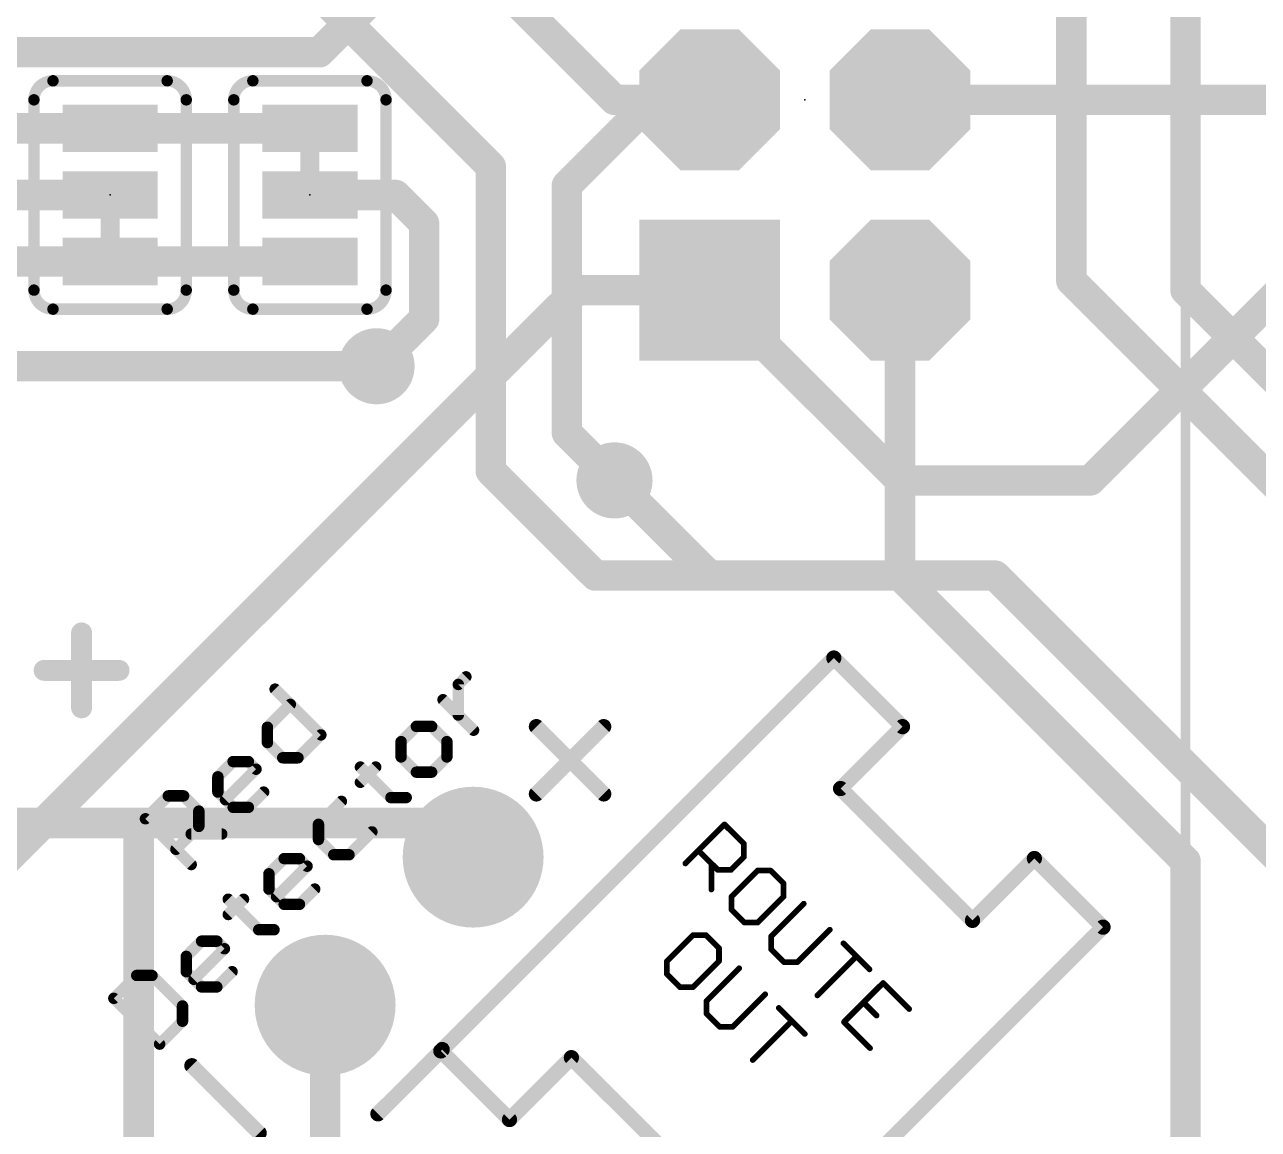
# Model space of a CAD drawing. Extents: x -12 to 102, y -12 to 69.
# Drawn here: x 41.66 to 58.12, y 25.63 to 40.37 of the extents above; entities that cross this region are included whole.
import ezdxf

# ---------------------------------------------------------------- set-up
doc = ezdxf.new("R2010")
doc.units = 0
for name, color, linetype in [('1', 12, 'CONTINUOUS'), ('16', 132, 'CONTINUOUS'), ('17', 110, 'CONTINUOUS'), ('18', 110, 'CONTINUOUS'), ('20', 53, 'CONTINUOUS'), ('21', 41, 'CONTINUOUS'), ('22', 40, 'CONTINUOUS'), ('24', 53, 'CONTINUOUS'), ('49', 6, 'CONTINUOUS'), ('51', 53, 'CONTINUOUS')]:
    doc.layers.add(name, color=color, linetype=linetype)

# ---------------------------------------------------------------- blocks, each defined once
blk = doc.blocks.new('SQUAREP')
blk.add_solid([(-0.5, -0.5), (0.5, -0.5), (-0.5, 0.5), (0.5, 0.5)])
blk = doc.blocks.new('OCTAGONP')
at = {"const_width": 0.5}
blk.add_lwpolyline([(-0.25, -0.1036), (-0.25, 0.1036), (-0.1036, 0.25), (0.1036, 0.25), (0.25, 0.1036), (0.25, -0.1036), (0.1036, -0.25), (-0.1036, -0.25), (-0.25, -0.1036), (-0.25, 0.1036)], dxfattribs=at)
blk = doc.blocks.new('RECT')
blk.add_solid([(-0.5, -0.5), (0.5, -0.5), (-0.5, 0.5), (0.5, 0.5)])
blk = doc.blocks.new('ROUNDP')
at = {"const_width": 0.5}
blk.add_lwpolyline([(0, -0.25, 1), (0, 0.25, 1), (0, -0.25)], format="xyb", dxfattribs=at)
blk = doc.blocks.new('ROUNDV')
at = {"const_width": 0.5}
blk.add_lwpolyline([(0, -0.25, 1), (0, 0.25, 1), (0, -0.25)], format="xyb", dxfattribs=at)

msp = doc.modelspace()

# ---------------------------------------------------------------- linework, layer by layer
at = {"layer": '1'}
for points, const_width in [([(46.609, 41.021), (45.593, 40.005)], 0.4064), ([(48.26, 40.64), (49.53, 39.37)], 0.4064), ([(45.593, 40.005), (36.703, 40.005)], 0.4064), ([(49.53, 39.37), (50.8, 39.37)], 0.4064), ([(53.34, 39.37), (63.5, 39.37)], 0.4064), ([(55.88, 34.29), (59.69, 38.1)], 0.4064), ([(49.022, 36.83), (40.767, 28.575)], 0.4064), ([(50.8, 36.83), (49.022, 36.83)], 0.4064), ([(53.34, 34.29), (50.8, 36.83)], 0.4064), ([(46.355, 35.814), (39.116, 35.814)], 0.4064), ([(50.8, 33.02), (49.53, 34.29)], 0.4064), ([(53.34, 34.29), (55.88, 34.29)], 0.4064), ([(54.61, 33.02), (50.8, 33.02)], 0.4064), ([(58.42, 29.21), (54.61, 33.02)], 0.4064), ([(50.4761, 29.1776), (50.9973, 29.6989)], 0.0762), ([(50.9973, 29.6989), (51.258, 29.4382)], 0.0762), ([(51.258, 29.4382), (51.258, 29.2644)], 0.0762), ([(50.9105, 29.0907), (50.6498, 29.3513)], 0.0762), ([(50.8236, 29.1776), (50.8236, 28.83)], 0.0762), ([(51.258, 29.2644), (51.0842, 29.0907)], 0.0762), ([(51.0842, 29.0907), (50.9105, 29.0907)], 0.0762), ([(51.4397, 29.0828), (51.0921, 28.7352)], 0.0762), ([(51.6134, 29.0828), (51.4397, 29.0828)], 0.0762), ([(51.7872, 28.909), (51.6134, 29.0828)], 0.0762), ([(51.7872, 28.7352), (51.7872, 28.909)], 0.0762), ([(51.0921, 28.7352), (51.0921, 28.5615)], 0.0762), ([(51.4397, 28.3877), (51.7872, 28.7352)], 0.0762), ([(52.0558, 28.6404), (51.6213, 28.206)], 0.0762), ([(51.0921, 28.5615), (51.2659, 28.3877)], 0.0762), ([(51.2659, 28.3877), (51.4397, 28.3877)], 0.0762), ([(51.9689, 27.8585), (52.4033, 28.2929)], 0.0762), ([(50.5776, 28.2206), (50.23, 27.8731)], 0.0762), ([(50.7513, 28.2207), (50.5776, 28.2206)], 0.0762), ([(50.9251, 28.0469), (50.7513, 28.2207)], 0.0762), ([(51.6213, 28.206), (51.6213, 28.0322)], 0.0762), ([(50.9251, 27.8731), (50.9251, 28.0469)], 0.0762), ([(51.6213, 28.0322), (51.7951, 27.8585)], 0.0762), ([(52.585, 28.1112), (52.9325, 27.7637)], 0.0762), ([(50.23, 27.8731), (50.23, 27.6994)], 0.0762), ([(50.5776, 27.5256), (50.9251, 27.8731)], 0.0762), ([(51.7951, 27.8585), (51.9689, 27.8585)], 0.0762), ([(52.2374, 27.4162), (52.7587, 27.9374)], 0.0762), ([(50.23, 27.6994), (50.4038, 27.5256)], 0.0762), ([(51.1937, 27.7783), (50.7592, 27.3439)], 0.0762), ([(50.4038, 27.5256), (50.5776, 27.5256)], 0.0762), ([(53.1142, 27.582), (52.5929, 27.0607)], 0.0762), ([(53.4617, 27.2345), (53.1142, 27.582)], 0.0762), ([(50.7592, 27.3439), (50.7592, 27.1701)], 0.0762), ([(51.1068, 26.9964), (51.5412, 27.4308)], 0.0762), ([(52.8535, 27.3214), (53.0273, 27.1476)], 0.0762), ([(50.7592, 27.1701), (50.933, 26.9964)], 0.0762), ([(51.7229, 27.2491), (52.0704, 26.9016)], 0.0762), ([(50.933, 26.9964), (51.1068, 26.9964)], 0.0762), ([(51.3753, 26.554), (51.8966, 27.0753)], 0.0762), ([(52.5929, 27.0607), (52.9404, 26.7132)], 0.0762)]:
    msp.add_lwpolyline(points, dxfattribs=dict(at, const_width=const_width))
for points, const_width in [([(45.5212, 40.0768, 1), (45.6648, 39.9332)], 0.2032), ([(45.593, 39.9034, 1), (45.593, 40.1066)], 0.2032), ([(49.53, 39.4716, 1), (49.53, 39.2684)], 0.2032), ([(49.4582, 39.2982, 1), (49.6018, 39.4418)], 0.2032), ([(50.8, 39.2684, 1), (50.8, 39.4716)], 0.2032), ([(53.34, 39.4716, 1), (53.34, 39.2684)], 0.2032), ([(49.022, 36.9316, 1), (49.022, 36.7284)], 0.2032), ([(49.0938, 36.7582, 1), (48.9502, 36.9018)], 0.2032), ([(50.8718, 36.9018, 1), (50.7282, 36.7582)], 0.2032), ([(50.8, 36.7284, 1), (50.8, 36.9316)], 0.2032), ([(46.355, 35.7124, 1), (46.355, 35.9156)], 0.2032), ([(49.6018, 34.3618, 1), (49.4582, 34.2182)], 0.2032), ([(53.34, 34.3916, 1), (53.34, 34.1884)], 0.2032), ([(53.2682, 34.2182, 1), (53.4118, 34.3618)], 0.2032), ([(55.8082, 34.3618, 1), (55.9518, 34.2182)], 0.2032), ([(55.88, 34.1884, 1), (55.88, 34.3916)], 0.2032), ([(50.8, 33.1216, 1), (50.8, 32.9184)], 0.2032), ([(50.7282, 32.9482, 1), (50.8718, 33.0918)], 0.2032), ([(54.6818, 33.0918, 1), (54.5382, 32.9482)], 0.2032), ([(54.61, 32.9184, 1), (54.61, 33.1216)], 0.2032), ([(51.0108, 29.7123, 1), (50.9839, 29.6854)], 0.0381), ([(51.0108, 29.6854, 1), (50.9839, 29.7123)], 0.0381), ([(51.277, 29.4382, 1), (51.2389, 29.4382)], 0.0381), ([(51.2445, 29.4247, 1), (51.2715, 29.4517)], 0.0381), ([(50.6633, 29.3648, 1), (50.6363, 29.3378)], 0.0381), ([(50.4626, 29.191, 1), (50.4895, 29.1641)], 0.0381), ([(50.8426, 29.1776, 1), (50.8045, 29.1776)], 0.0381), ([(51.2389, 29.2644, 1), (51.277, 29.2644)], 0.0381), ([(51.2715, 29.251, 1), (51.2445, 29.2779)], 0.0381), ([(50.9105, 29.1097, 1), (50.9105, 29.0716)], 0.0381), ([(50.897, 29.0772, 1), (50.9239, 29.1041)], 0.0381), ([(51.0708, 29.1041, 1), (51.0977, 29.0772)], 0.0381), ([(51.0842, 29.0716, 1), (51.0842, 29.1097)], 0.0381), ([(51.4397, 29.1018, 1), (51.4397, 29.0637)], 0.0381), ([(51.4531, 29.0693, 1), (51.4262, 29.0962)], 0.0381), ([(51.6269, 29.0962, 1), (51.6, 29.0693)], 0.0381), ([(51.6134, 29.0637, 1), (51.6134, 29.1018)], 0.0381), ([(50.8045, 28.83, 1), (50.8426, 28.83)], 0.0381), ([(51.8063, 28.909, 1), (51.7682, 28.909)], 0.0381), ([(51.7737, 28.8955, 1), (51.8007, 28.9225)], 0.0381), ([(51.1112, 28.7352, 1), (51.0731, 28.7352)], 0.0381), ([(51.0787, 28.7487, 1), (51.1056, 28.7218)], 0.0381), ([(51.7682, 28.7352, 1), (51.8063, 28.7352)], 0.0381), ([(51.8007, 28.7218, 1), (51.7737, 28.7487)], 0.0381), ([(52.0692, 28.627, 1), (52.0423, 28.6539)], 0.0381), ([(51.0731, 28.5615, 1), (51.1112, 28.5615)], 0.0381), ([(51.1056, 28.5749, 1), (51.0787, 28.548)], 0.0381), ([(51.2659, 28.4067, 1), (51.2659, 28.3686)], 0.0381), ([(51.2524, 28.3742, 1), (51.2794, 28.4012)], 0.0381), ([(51.4262, 28.4012, 1), (51.4531, 28.3742)], 0.0381), ([(51.4397, 28.3686, 1), (51.4397, 28.4067)], 0.0381), ([(52.4168, 28.2794, 1), (52.3898, 28.3064)], 0.0381), ([(50.5776, 28.2397, 1), (50.5776, 28.2016)], 0.0381), ([(50.591, 28.2072, 1), (50.5641, 28.2341)], 0.0381), ([(50.7648, 28.2341, 1), (50.7379, 28.2072)], 0.0381), ([(50.7513, 28.2016, 1), (50.7513, 28.2397)], 0.0381), ([(51.6404, 28.206, 1), (51.6023, 28.206)], 0.0381), ([(51.6079, 28.2195, 1), (51.6348, 28.1925)], 0.0381), ([(50.9442, 28.0469, 1), (50.9061, 28.0469)], 0.0381), ([(50.9116, 28.0334, 1), (50.9386, 28.0604)], 0.0381), ([(51.6023, 28.0322, 1), (51.6404, 28.0322)], 0.0381), ([(51.6348, 28.0457, 1), (51.6079, 28.0188)], 0.0381), ([(52.5984, 28.1247, 1), (52.5715, 28.0977)], 0.0381), ([(50.2491, 27.8731, 1), (50.211, 27.8731)], 0.0381), ([(50.2166, 27.8866, 1), (50.2435, 27.8596)], 0.0381), ([(50.9061, 27.8731, 1), (50.9442, 27.8731)], 0.0381), ([(50.9386, 27.8596, 1), (50.9116, 27.8866)], 0.0381), ([(51.7951, 27.8775, 1), (51.7951, 27.8394)], 0.0381), ([(51.7816, 27.845, 1), (51.8086, 27.8719)], 0.0381), ([(51.9554, 27.8719, 1), (51.9824, 27.845)], 0.0381), ([(51.9689, 27.8394, 1), (51.9689, 27.8775)], 0.0381), ([(52.7722, 27.924, 1), (52.7453, 27.9509)], 0.0381), ([(50.211, 27.6994, 1), (50.2491, 27.6994)], 0.0381), ([(50.2435, 27.7128, 1), (50.2166, 27.6859)], 0.0381), ([(51.2071, 27.7648, 1), (51.1802, 27.7918)], 0.0381), ([(52.919, 27.7502, 1), (52.946, 27.7772)], 0.0381), ([(50.4038, 27.5446, 1), (50.4038, 27.5065)], 0.0381), ([(50.3903, 27.5121, 1), (50.4173, 27.5391)], 0.0381), ([(50.5641, 27.5391, 1), (50.591, 27.5121)], 0.0381), ([(50.5776, 27.5065, 1), (50.5776, 27.5446)], 0.0381), ([(53.1277, 27.5955, 1), (53.1007, 27.5685)], 0.0381), ([(53.1277, 27.5685, 1), (53.1007, 27.5955)], 0.0381), ([(50.7458, 27.3574, 1), (50.7727, 27.3304)], 0.0381), ([(50.7783, 27.3439, 1), (50.7402, 27.3439)], 0.0381), ([(51.5547, 27.4173, 1), (51.5277, 27.4443)], 0.0381), ([(52.224, 27.4296, 1), (52.2509, 27.4027)], 0.0381), ([(52.867, 27.3348, 1), (52.8401, 27.3079)], 0.0381), ([(50.7727, 27.1836, 1), (50.7458, 27.1567)], 0.0381), ([(50.7402, 27.1701, 1), (50.7783, 27.1701)], 0.0381), ([(51.7363, 27.2626, 1), (51.7094, 27.2356)], 0.0381), ([(53.0138, 27.1341, 1), (53.0408, 27.1611)], 0.0381), ([(53.4482, 27.221, 1), (53.4752, 27.2479)], 0.0381), ([(50.933, 27.0154, 1), (50.933, 26.9773)], 0.0381), ([(50.9195, 26.9829, 1), (50.9465, 27.0098)], 0.0381), ([(51.0933, 27.0098, 1), (51.1202, 26.9829)], 0.0381), ([(51.1068, 26.9773, 1), (51.1068, 27.0154)], 0.0381), ([(51.9101, 27.0619, 1), (51.8832, 27.0888)], 0.0381), ([(52.6064, 27.0742, 1), (52.5794, 27.0472)], 0.0381), ([(52.5794, 27.0742, 1), (52.6064, 27.0472)], 0.0381), ([(52.0569, 26.8881, 1), (52.0839, 26.915)], 0.0381), ([(52.9269, 26.6997, 1), (52.9539, 26.7266)], 0.0381), ([(51.3619, 26.5675, 1), (51.3888, 26.5406)], 0.0381)]:
    msp.add_lwpolyline(points, format="xyb", dxfattribs=dict(at, const_width=const_width))
at = {"layer": '16'}
for points, const_width in [([(57.15, 46.99), (57.15, 36.83)], 0.4064), ([(55.626, 43.307), (55.626, 36.957)], 0.4064), ([(47.879, 38.481), (44.45, 41.91)], 0.4064), ([(48.895, 38.227), (50.038, 39.37)], 0.4064), ([(50.038, 39.37), (50.8, 39.37)], 0.4064), ([(41.021, 38.989), (42.799, 38.989)], 0.4064), ([(42.799, 38.989), (45.466, 38.989)], 0.4064), ([(45.466, 38.1), (45.466, 38.862)], 0.254), ([(47.879, 38.481), (47.879, 34.417)], 0.4064), ([(48.895, 34.925), (48.895, 38.227)], 0.4064), ([(42.799, 38.1), (39.37, 38.1)], 0.4064), ([(42.799, 38.1), (42.799, 37.338)], 0.254), ([(45.466, 38.1), (46.609, 38.1)], 0.4064), ([(46.609, 38.1), (46.99, 37.719)], 0.4064), ([(46.99, 37.719), (46.99, 36.449)], 0.4064), ([(42.799, 37.211), (41.148, 37.211)], 0.4064), ([(45.466, 37.211), (42.799, 37.211)], 0.4064), ([(55.626, 36.957), (68.453, 24.13)], 0.4064), ([(53.34, 35.56), (53.34, 36.83)], 0.4064), ([(53.34, 33.02), (53.34, 36.83)], 0.4064), ([(57.15, 36.83), (58.42, 35.56)], 0.4064), ([(46.99, 36.449), (46.355, 35.814)], 0.4064), ([(49.53, 34.29), (48.895, 34.925)], 0.4064), ([(47.879, 34.417), (49.276, 33.02)], 0.4064), ([(49.276, 33.02), (53.34, 33.02)], 0.4064), ([(57.15, 29.21), (53.34, 33.02)], 0.4064), ([(43.18, 29.718), (38.481, 29.718)], 0.4064), ([(43.18, 25.4), (43.18, 29.718)], 0.4064), ([(43.18, 29.718), (47.1877, 29.718)], 0.4064), ([(47.1877, 29.718), (47.6441, 29.2615)], 0.4064), ([(57.15, 20.32), (57.15, 29.21)], 0.4064), ([(45.6685, 24.1815), (45.6685, 27.2859)], 0.4064)]:
    msp.add_lwpolyline(points, dxfattribs=dict(at, const_width=const_width))
for points, const_width in [([(50.038, 39.4716, 1), (50.038, 39.2684)], 0.2032), ([(50.1098, 39.2982, 1), (49.9662, 39.4418)], 0.2032), ([(50.8, 39.2684, 1), (50.8, 39.4716)], 0.2032), ([(42.799, 39.0906, 1), (42.799, 38.8874)], 0.2032), ([(42.799, 38.8874, 1), (42.799, 39.0906)], 0.2032), ([(45.466, 38.8874, 1), (45.466, 39.0906)], 0.2032), ([(45.5295, 38.862, 1), (45.4025, 38.862)], 0.127), ([(47.9806, 38.481, 1), (47.7774, 38.481)], 0.2032), ([(47.8072, 38.4092, 1), (47.9508, 38.5528)], 0.2032), ([(48.9966, 38.227, 1), (48.7934, 38.227)], 0.2032), ([(48.8232, 38.2988, 1), (48.9668, 38.1552)], 0.2032), ([(42.8625, 38.1, 1), (42.7355, 38.1)], 0.127), ([(42.799, 37.9984, 1), (42.799, 38.2016)], 0.2032), ([(45.466, 38.2016, 1), (45.466, 37.9984)], 0.2032), ([(46.6808, 38.1718, 1), (46.5372, 38.0282)], 0.2032), ([(46.609, 37.9984, 1), (46.609, 38.2016)], 0.2032), ([(45.4025, 38.1, 1), (45.5295, 38.1)], 0.127), ([(47.0916, 37.719, 1), (46.8884, 37.719)], 0.2032), ([(46.9182, 37.6472, 1), (47.0618, 37.7908)], 0.2032), ([(42.799, 37.3126, 1), (42.799, 37.1094)], 0.2032), ([(42.7355, 37.338, 1), (42.8625, 37.338)], 0.127), ([(42.799, 37.1094, 1), (42.799, 37.3126)], 0.2032), ([(45.466, 37.1094, 1), (45.466, 37.3126)], 0.2032), ([(55.5244, 36.957, 1), (55.7276, 36.957)], 0.2032), ([(55.6978, 37.0288, 1), (55.5542, 36.8852)], 0.2032), ([(53.4416, 36.83, 1), (53.2384, 36.83)], 0.2032), ([(53.4416, 36.83, 1), (53.2384, 36.83)], 0.2032), ([(57.0484, 36.83, 1), (57.2516, 36.83)], 0.2032), ([(57.2218, 36.9018, 1), (57.0782, 36.7582)], 0.2032), ([(46.8884, 36.449, 1), (47.0916, 36.449)], 0.2032), ([(47.0618, 36.3772, 1), (46.9182, 36.5208)], 0.2032), ([(46.2832, 35.8858, 1), (46.4268, 35.7422)], 0.2032), ([(53.2384, 35.56, 1), (53.4416, 35.56)], 0.2032), ([(48.9668, 34.9968, 1), (48.8232, 34.8532)], 0.2032), ([(48.7934, 34.925, 1), (48.9966, 34.925)], 0.2032), ([(47.9508, 34.4888, 1), (47.8072, 34.3452)], 0.2032), ([(47.7774, 34.417, 1), (47.9806, 34.417)], 0.2032), ([(49.4582, 34.2182, 1), (49.6018, 34.3618)], 0.2032), ([(49.276, 33.1216, 1), (49.276, 32.9184)], 0.2032), ([(49.2042, 32.9482, 1), (49.3478, 33.0918)], 0.2032), ([(53.2384, 33.02, 1), (53.4416, 33.02)], 0.2032), ([(53.4118, 33.0918, 1), (53.2682, 32.9482)], 0.2032), ([(53.34, 32.9184, 1), (53.34, 33.1216)], 0.2032), ([(43.2816, 29.718, 1), (43.0784, 29.718)], 0.2032), ([(43.18, 29.8196, 1), (43.18, 29.6164)], 0.2032), ([(43.18, 29.6164, 1), (43.18, 29.8196)], 0.2032), ([(47.2595, 29.7898, 1), (47.1158, 29.6462)], 0.2032), ([(47.1877, 29.6164, 1), (47.1877, 29.8196)], 0.2032), ([(47.5723, 29.1897, 1), (47.716, 29.3334)], 0.2032), ([(57.2516, 29.21, 1), (57.0484, 29.21)], 0.2032), ([(57.0782, 29.1382, 1), (57.2218, 29.2818)], 0.2032), ([(45.7701, 27.2859, 1), (45.5669, 27.2859)], 0.2032)]:
    msp.add_lwpolyline(points, format="xyb", dxfattribs=dict(at, const_width=const_width))
at = {"layer": '20', "const_width": 0.2032}
for points in [[(52.4576, 31.9197), (47.2131, 26.6752)], [(52.4576, 31.9197), (53.3735, 31.0037)], [(53.3735, 31.0037), (52.5474, 30.1775)], [(54.3075, 28.4174), (52.5474, 30.1775)], [(54.3075, 28.4174), (55.1337, 29.2435)], [(55.1337, 29.2435), (56.0497, 28.3276)], [(50.8052, 23.0831), (56.0497, 28.3276)], [(48.1291, 25.7592), (47.2131, 26.6752)], [(48.9553, 26.5854), (48.1291, 25.7592)], [(48.9553, 26.5854), (50.7154, 24.8253)]]:
    msp.add_lwpolyline(points, dxfattribs=at)
at = {"layer": '20', "const_width": 0.1016}
for points in [[(52.4935, 31.9556, 1), (52.4216, 31.8837)], [(52.4935, 31.8837, 1), (52.4216, 31.9556)], [(53.4095, 30.9678, 1), (53.3376, 31.0396)], [(53.3376, 30.9678, 1), (53.4095, 31.0396)], [(52.5833, 30.2134, 1), (52.5114, 30.1416)], [(52.5114, 30.2134, 1), (52.5833, 30.1416)], [(55.1696, 29.2795, 1), (55.0978, 29.2076)], [(55.1696, 29.2076, 1), (55.0978, 29.2795)], [(54.2716, 28.4533, 1), (54.3434, 28.3814)], [(54.2716, 28.3814, 1), (54.3434, 28.4533)], [(56.0856, 28.2916, 1), (56.0137, 28.3635)], [(56.0137, 28.2916, 1), (56.0856, 28.3635)], [(47.249, 26.7111, 1), (47.1772, 26.6393)], [(47.1772, 26.7111, 1), (47.249, 26.6393)], [(48.9912, 26.6213, 1), (48.9193, 26.5495)], [(48.9912, 26.5495, 1), (48.9193, 26.6213)], [(48.0932, 25.7951, 1), (48.165, 25.7233)], [(48.0932, 25.7233, 1), (48.165, 25.7951)]]:
    msp.add_lwpolyline(points, format="xyb", dxfattribs=at)
at = {"layer": '21'}
for points, const_width in [([(41.5417, 38.1167), (42.5416, 38.1167)], 0.2794), ([(47.4459, 31.5665), (47.5478, 31.6683)], 0.1524), ([(47.4459, 31.159), (47.4459, 31.5665)], 0.1524), ([(45.0008, 31.5045), (45.612, 30.8933)], 0.1524), ([(44.8989, 30.9952), (45.2045, 31.3007)], 0.1524), ([(47.6496, 30.9553), (47.2422, 31.3627)], 0.1524), ([(44.8989, 30.7914), (44.8989, 30.9952)], 0.1524), ([(45.612, 30.8933), (45.3064, 30.5877)], 0.1524), ([(46.8863, 31.0068), (46.6825, 30.8031)], 0.1524), ([(47.09, 31.0068), (46.8863, 31.0068)], 0.1524), ([(47.2937, 30.8031), (47.09, 31.0068)], 0.1524), ([(49.3863, 30.1057), (48.4883, 31.0037)], 0.2032), ([(48.4883, 30.1057), (49.3863, 31.0037)], 0.2032), ([(45.1027, 30.5877), (44.8989, 30.7914)], 0.1524), ([(46.6825, 30.8031), (46.6825, 30.5994)], 0.1524), ([(47.2937, 30.5994), (47.2937, 30.8031)], 0.1524), ([(45.3064, 30.5877), (45.1027, 30.5877)], 0.1524), ([(46.6825, 30.5994), (46.8863, 30.3956)], 0.1524), ([(47.09, 30.3956), (47.2937, 30.5994)], 0.1524), ([(44.2374, 30.3337), (44.4412, 30.5374)], 0.1524), ([(44.7467, 30.4355), (44.3393, 30.0281)], 0.1524), ([(44.4412, 30.5374), (44.6449, 30.5374)], 0.1524), ([(44.6449, 30.5374), (44.7467, 30.4355)], 0.1524), ([(46.1397, 30.464), (46.5471, 30.0565)], 0.1524), ([(46.1397, 30.2602), (46.3434, 30.464)], 0.1524), ([(46.8863, 30.3956), (47.09, 30.3956)], 0.1524), ([(44.2374, 30.1299), (44.2374, 30.3337)], 0.1524), ([(43.2703, 29.774), (43.5759, 30.0796)], 0.1524), ([(43.5759, 30.0796), (43.7797, 30.0796)], 0.1524), ([(43.7797, 30.0796), (43.9834, 29.8759)], 0.1524), ([(44.4412, 29.9262), (44.2374, 30.1299)], 0.1524), ([(44.8486, 30.1299), (44.6449, 29.9262)], 0.1524), ([(46.5471, 30.0565), (46.7508, 30.0565)], 0.1524), ([(44.6449, 29.9262), (44.4412, 29.9262)], 0.1524), ([(45.8856, 30.0062), (45.58, 29.7006)], 0.1524), ([(43.8815, 29.1628), (43.2703, 29.774)], 0.1524), ([(43.9834, 29.8759), (43.9834, 29.6721)], 0.1524), ([(43.9834, 29.6721), (43.6778, 29.3666)], 0.1524), ([(43.8815, 29.5703), (44.289, 29.5703)], 0.1524), ([(45.58, 29.7006), (45.58, 29.4969)], 0.1524), ([(45.9875, 29.2931), (46.2931, 29.5987)], 0.1524), ([(50.4761, 29.1776), (50.9973, 29.6989)], 0.0762), ([(50.9973, 29.6989), (51.258, 29.4382)], 0.0762), ([(45.58, 29.4969), (45.7837, 29.2931)], 0.1524), ([(51.258, 29.4382), (51.258, 29.2644)], 0.0762), ([(44.9185, 29.0391), (45.1222, 29.2428)], 0.1524), ([(45.1222, 29.2428), (45.326, 29.2428)], 0.1524), ([(45.326, 29.2428), (45.4278, 29.1409)], 0.1524), ([(45.7837, 29.2931), (45.9875, 29.2931)], 0.1524), ([(50.9105, 29.0907), (50.6498, 29.3513)], 0.0762), ([(45.4278, 29.1409), (45.0204, 28.7335)], 0.1524), ([(50.8236, 29.1776), (50.8236, 28.83)], 0.0762), ([(51.258, 29.2644), (51.0842, 29.0907)], 0.0762), ([(44.9185, 28.8353), (44.9185, 29.0391)], 0.1524), ([(51.0842, 29.0907), (50.9105, 29.0907)], 0.0762), ([(51.4397, 29.0828), (51.0921, 28.7352)], 0.0762), ([(51.6134, 29.0828), (51.4397, 29.0828)], 0.0762), ([(51.7872, 28.909), (51.6134, 29.0828)], 0.0762), ([(45.1222, 28.6316), (44.9185, 28.8353)], 0.1524), ([(45.5297, 28.8353), (45.326, 28.6316)], 0.1524), ([(51.7872, 28.7352), (51.7872, 28.909)], 0.0762), ([(44.3756, 28.6999), (44.7831, 28.2925)], 0.1524), ([(44.3756, 28.4962), (44.5794, 28.6999)], 0.1524), ([(45.326, 28.6316), (45.1222, 28.6316)], 0.1524), ([(51.0921, 28.7352), (51.0921, 28.5615)], 0.0762), ([(51.4397, 28.3877), (51.7872, 28.7352)], 0.0762), ([(52.0558, 28.6404), (51.6213, 28.206)], 0.0762), ([(51.0921, 28.5615), (51.2659, 28.3877)], 0.0762), ([(44.7831, 28.2925), (44.9868, 28.2925)], 0.1524), ([(51.2659, 28.3877), (51.4397, 28.3877)], 0.0762), ([(51.9689, 27.8585), (52.4033, 28.2929)], 0.0762), ([(43.816, 27.9366), (44.0197, 28.1403)], 0.1524), ([(44.0197, 28.1403), (44.2234, 28.1403)], 0.1524), ([(44.2234, 28.1403), (44.3253, 28.0384)], 0.1524), ([(50.5776, 28.2206), (50.23, 27.8731)], 0.0762), ([(50.7513, 28.2207), (50.5776, 28.2206)], 0.0762), ([(50.9251, 28.0469), (50.7513, 28.2207)], 0.0762), ([(51.6213, 28.206), (51.6213, 28.0322)], 0.0762), ([(43.816, 27.7328), (43.816, 27.9366)], 0.1524), ([(44.3253, 28.0384), (43.9179, 27.631)], 0.1524), ([(50.9251, 27.8731), (50.9251, 28.0469)], 0.0762), ([(51.6213, 28.0322), (51.7951, 27.8585)], 0.0762), ([(52.585, 28.1112), (52.9325, 27.7637)], 0.0762), ([(50.23, 27.8731), (50.23, 27.6994)], 0.0762), ([(50.5776, 27.5256), (50.9251, 27.8731)], 0.0762), ([(51.7951, 27.8585), (51.9689, 27.8585)], 0.0762), ([(52.2374, 27.4162), (52.7587, 27.9374)], 0.0762), ([(43.1545, 27.6825), (42.8489, 27.3769)], 0.1524), ([(43.3582, 27.6825), (43.1545, 27.6825)], 0.1524), ([(43.7657, 27.2751), (43.3582, 27.6825)], 0.1524), ([(44.0197, 27.5291), (43.816, 27.7328)], 0.1524), ([(44.4272, 27.7328), (44.2234, 27.5291)], 0.1524), ([(50.23, 27.6994), (50.4038, 27.5256)], 0.0762), ([(51.1937, 27.7783), (50.7592, 27.3439)], 0.0762), ([(44.2234, 27.5291), (44.0197, 27.5291)], 0.1524), ([(50.4038, 27.5256), (50.5776, 27.5256)], 0.0762), ([(53.1142, 27.582), (52.5929, 27.0607)], 0.0762), ([(53.4617, 27.2345), (53.1142, 27.582)], 0.0762), ([(42.8489, 27.3769), (43.4601, 26.7657)], 0.1524), ([(43.7657, 27.0713), (43.7657, 27.2751)], 0.1524), ([(50.7592, 27.3439), (50.7592, 27.1701)], 0.0762), ([(51.1068, 26.9964), (51.5412, 27.4308)], 0.0762), ([(52.8535, 27.3214), (53.0273, 27.1476)], 0.0762), ([(50.7592, 27.1701), (50.933, 26.9964)], 0.0762), ([(51.7229, 27.2491), (52.0704, 26.9016)], 0.0762), ([(43.4601, 26.7657), (43.7657, 27.0713)], 0.1524), ([(50.933, 26.9964), (51.1068, 26.9964)], 0.0762), ([(51.3753, 26.554), (51.8966, 27.0753)], 0.0762), ([(52.5929, 27.0607), (52.9404, 26.7132)], 0.0762), ([(46.3734, 25.8355), (47.2311, 26.6932)], 0.2032), ([(44.7884, 25.5796), (43.8904, 26.4776)], 0.2032)]:
    msp.add_lwpolyline(points, dxfattribs=dict(at, const_width=const_width))
for points, const_width in [([(42.5416, 38.0469, 1), (42.5416, 38.1866)], 0.1397), ([(47.484, 31.5665, 1), (47.4078, 31.5665)], 0.0762), ([(47.419, 31.5934, 1), (47.4729, 31.5395)], 0.0762), ([(47.5747, 31.6414, 1), (47.5208, 31.6953)], 0.0762), ([(45.0277, 31.5314, 1), (44.9739, 31.4775)], 0.0762), ([(45.2315, 31.2738, 1), (45.1776, 31.3277)], 0.0762), ([(47.2691, 31.3897, 1), (47.2152, 31.3358)], 0.0762), ([(47.4078, 31.159, 1), (47.484, 31.159)], 0.0762), ([(44.937, 30.9952, 1), (44.8608, 30.9952)], 0.0762), ([(44.872, 31.0221, 1), (44.9259, 30.9682)], 0.0762), ([(45.6389, 30.8664, 1), (45.585, 30.9202)], 0.0762), ([(45.585, 30.8664, 1), (45.6389, 30.9202)], 0.0762), ([(46.8863, 31.0449, 1), (46.8863, 30.9687)], 0.0762), ([(46.9132, 30.9799, 1), (46.8593, 31.0338)], 0.0762), ([(47.1169, 31.0338, 1), (47.063, 30.9799)], 0.0762), ([(47.09, 30.9687, 1), (47.09, 31.0449)], 0.0762), ([(47.6227, 30.9284, 1), (47.6766, 30.9822)], 0.0762), ([(48.5242, 31.0396, 1), (48.4524, 30.9678)], 0.1016), ([(49.4222, 30.9678, 1), (49.3504, 31.0396)], 0.1016), ([(44.9259, 30.8184, 1), (44.872, 30.7645)], 0.0762), ([(44.8608, 30.7914, 1), (44.937, 30.7914)], 0.0762), ([(46.7206, 30.8031, 1), (46.6444, 30.8031)], 0.0762), ([(46.6556, 30.83, 1), (46.7095, 30.7762)], 0.0762), ([(47.3318, 30.8031, 1), (47.2556, 30.8031)], 0.0762), ([(47.2668, 30.7762, 1), (47.3207, 30.83)], 0.0762), ([(45.1027, 30.6258, 1), (45.1027, 30.5496)], 0.0762), ([(45.0757, 30.5608, 1), (45.1296, 30.6146)], 0.0762), ([(45.2795, 30.6146, 1), (45.3333, 30.5608)], 0.0762), ([(45.3064, 30.5496, 1), (45.3064, 30.6258)], 0.0762), ([(46.7095, 30.6263, 1), (46.6556, 30.5724)], 0.0762), ([(46.6444, 30.5994, 1), (46.7206, 30.5994)], 0.0762), ([(47.2556, 30.5994, 1), (47.3318, 30.5994)], 0.0762), ([(47.3207, 30.5724, 1), (47.2668, 30.6263)], 0.0762), ([(44.4412, 30.5755, 1), (44.4412, 30.4993)], 0.0762), ([(44.4681, 30.5104, 1), (44.4142, 30.5643)], 0.0762), ([(44.6718, 30.5643, 1), (44.6179, 30.5104)], 0.0762), ([(44.6449, 30.4993, 1), (44.6449, 30.5755)], 0.0762), ([(44.7737, 30.4086, 1), (44.7198, 30.4625)], 0.0762), ([(44.7198, 30.4086, 1), (44.7737, 30.4625)], 0.0762), ([(46.1666, 30.4909, 1), (46.1127, 30.437)], 0.0762), ([(46.3703, 30.437, 1), (46.3165, 30.4909)], 0.0762), ([(46.8863, 30.4337, 1), (46.8863, 30.3575)], 0.0762), ([(46.8593, 30.3687, 1), (46.9132, 30.4226)], 0.0762), ([(47.063, 30.4226, 1), (47.1169, 30.3687)], 0.0762), ([(47.09, 30.3575, 1), (47.09, 30.4337)], 0.0762), ([(44.2755, 30.3337, 1), (44.1993, 30.3337)], 0.0762), ([(44.2105, 30.3606, 1), (44.2644, 30.3067)], 0.0762), ([(46.1127, 30.2872, 1), (46.1666, 30.2333)], 0.0762), ([(43.5759, 30.1177, 1), (43.5759, 30.0415)], 0.0762), ([(43.6029, 30.0526, 1), (43.549, 30.1065)], 0.0762), ([(43.8066, 30.1065, 1), (43.7527, 30.0526)], 0.0762), ([(43.7797, 30.0415, 1), (43.7797, 30.1177)], 0.0762), ([(44.2644, 30.1569, 1), (44.2105, 30.103)], 0.0762), ([(44.1993, 30.1299, 1), (44.2755, 30.1299)], 0.0762), ([(44.8756, 30.103, 1), (44.8217, 30.1569)], 0.0762), ([(46.5471, 30.0946, 1), (46.5471, 30.0184)], 0.0762), ([(46.7508, 30.0184, 1), (46.7508, 30.0946)], 0.0762), ([(48.4524, 30.1416, 1), (48.5242, 30.0697)], 0.1016), ([(49.3504, 30.0697, 1), (49.4222, 30.1416)], 0.1016), ([(44.3124, 30.055, 1), (44.3662, 30.0011)], 0.0762), ([(44.4412, 29.9643, 1), (44.4412, 29.8881)], 0.0762), ([(44.4142, 29.8993, 1), (44.4681, 29.9531)], 0.0762), ([(44.6179, 29.9531, 1), (44.6718, 29.8993)], 0.0762), ([(44.6449, 29.8881, 1), (44.6449, 29.9643)], 0.0762), ([(45.9126, 29.9792, 1), (45.8587, 30.0331)], 0.0762), ([(46.5202, 30.0296, 1), (46.5741, 30.0834)], 0.0762), ([(43.2973, 29.8009, 1), (43.2434, 29.7471)], 0.0762), ([(43.2434, 29.8009, 1), (43.2973, 29.7471)], 0.0762), ([(44.0215, 29.8759, 1), (43.9453, 29.8759)], 0.0762), ([(43.9564, 29.8489, 1), (44.0103, 29.9028)], 0.0762), ([(43.8815, 29.6084, 1), (43.8815, 29.5322)], 0.0762), ([(43.9453, 29.6721, 1), (44.0215, 29.6721)], 0.0762), ([(44.0103, 29.6452, 1), (43.9564, 29.6991)], 0.0762), ([(44.289, 29.5322, 1), (44.289, 29.6084)], 0.0762), ([(45.6181, 29.7006, 1), (45.5419, 29.7006)], 0.0762), ([(45.5531, 29.7275, 1), (45.607, 29.6736)], 0.0762), ([(46.32, 29.5718, 1), (46.2661, 29.6257)], 0.0762), ([(51.0108, 29.7123, 1), (50.9839, 29.6854)], 0.0381), ([(51.0108, 29.6854, 1), (50.9839, 29.7123)], 0.0381), ([(45.607, 29.5238, 1), (45.5531, 29.4699)], 0.0762), ([(45.5419, 29.4969, 1), (45.6181, 29.4969)], 0.0762), ([(51.277, 29.4382, 1), (51.2389, 29.4382)], 0.0381), ([(51.2445, 29.4247, 1), (51.2715, 29.4517)], 0.0381), ([(43.6508, 29.3935, 1), (43.7047, 29.3396)], 0.0762), ([(45.1222, 29.2809, 1), (45.1222, 29.2047)], 0.0762), ([(45.1492, 29.2159, 1), (45.0953, 29.2697)], 0.0762), ([(45.3529, 29.2697, 1), (45.299, 29.2159)], 0.0762), ([(45.326, 29.2047, 1), (45.326, 29.2809)], 0.0762), ([(45.7837, 29.3312, 1), (45.7837, 29.255)], 0.0762), ([(45.7568, 29.2662, 1), (45.8107, 29.3201)], 0.0762), ([(45.9605, 29.3201, 1), (46.0144, 29.2662)], 0.0762), ([(45.9875, 29.255, 1), (45.9875, 29.3312)], 0.0762), ([(50.6633, 29.3648, 1), (50.6363, 29.3378)], 0.0381), ([(43.8546, 29.1359, 1), (43.9085, 29.1898)], 0.0762), ([(45.4548, 29.114, 1), (45.4009, 29.1679)], 0.0762), ([(45.4009, 29.114, 1), (45.4548, 29.1679)], 0.0762), ([(50.4626, 29.191, 1), (50.4895, 29.1641)], 0.0381), ([(50.8426, 29.1776, 1), (50.8045, 29.1776)], 0.0381), ([(51.2389, 29.2644, 1), (51.277, 29.2644)], 0.0381), ([(51.2715, 29.251, 1), (51.2445, 29.2779)], 0.0381), ([(44.9566, 29.0391, 1), (44.8804, 29.0391)], 0.0762), ([(44.8916, 29.066, 1), (44.9455, 29.0121)], 0.0762), ([(50.9105, 29.1097, 1), (50.9105, 29.0716)], 0.0381), ([(50.897, 29.0772, 1), (50.9239, 29.1041)], 0.0381), ([(51.0708, 29.1041, 1), (51.0977, 29.0772)], 0.0381), ([(51.0842, 29.0716, 1), (51.0842, 29.1097)], 0.0381), ([(51.4397, 29.1018, 1), (51.4397, 29.0637)], 0.0381), ([(51.4531, 29.0693, 1), (51.4262, 29.0962)], 0.0381), ([(51.6269, 29.0962, 1), (51.6, 29.0693)], 0.0381), ([(51.6134, 29.0637, 1), (51.6134, 29.1018)], 0.0381), ([(44.9455, 28.8623, 1), (44.8916, 28.8084)], 0.0762), ([(44.8804, 28.8353, 1), (44.9566, 28.8353)], 0.0762), ([(45.5566, 28.8084, 1), (45.5027, 28.8623)], 0.0762), ([(50.8045, 28.83, 1), (50.8426, 28.83)], 0.0381), ([(51.8063, 28.909, 1), (51.7682, 28.909)], 0.0381), ([(51.7737, 28.8955, 1), (51.8007, 28.9225)], 0.0381), ([(44.4026, 28.7269, 1), (44.3487, 28.673)], 0.0762), ([(44.6063, 28.673, 1), (44.5524, 28.7269)], 0.0762), ([(44.9934, 28.7604, 1), (45.0473, 28.7065)], 0.0762), ([(45.1222, 28.6697, 1), (45.1222, 28.5935)], 0.0762), ([(45.0953, 28.6047, 1), (45.1492, 28.6586)], 0.0762), ([(45.299, 28.6586, 1), (45.3529, 28.6047)], 0.0762), ([(45.326, 28.5935, 1), (45.326, 28.6697)], 0.0762), ([(51.1112, 28.7352, 1), (51.0731, 28.7352)], 0.0381), ([(51.0787, 28.7487, 1), (51.1056, 28.7218)], 0.0381), ([(51.7682, 28.7352, 1), (51.8063, 28.7352)], 0.0381), ([(51.8007, 28.7218, 1), (51.7737, 28.7487)], 0.0381), ([(52.0692, 28.627, 1), (52.0423, 28.6539)], 0.0381), ([(44.3487, 28.5231, 1), (44.4026, 28.4693)], 0.0762), ([(51.0731, 28.5615, 1), (51.1112, 28.5615)], 0.0381), ([(51.1056, 28.5749, 1), (51.0787, 28.548)], 0.0381), ([(44.7831, 28.3306, 1), (44.7831, 28.2544)], 0.0762), ([(44.7562, 28.2655, 1), (44.81, 28.3194)], 0.0762), ([(44.9868, 28.2544, 1), (44.9868, 28.3306)], 0.0762), ([(51.2659, 28.4067, 1), (51.2659, 28.3686)], 0.0381), ([(51.2524, 28.3742, 1), (51.2794, 28.4012)], 0.0381), ([(51.4262, 28.4012, 1), (51.4531, 28.3742)], 0.0381), ([(51.4397, 28.3686, 1), (51.4397, 28.4067)], 0.0381), ([(52.4168, 28.2794, 1), (52.3898, 28.3064)], 0.0381), ([(44.0197, 28.1784, 1), (44.0197, 28.1022)], 0.0762), ([(44.0467, 28.1133, 1), (43.9928, 28.1672)], 0.0762), ([(44.2504, 28.1672, 1), (44.1965, 28.1133)], 0.0762), ([(44.2234, 28.1022, 1), (44.2234, 28.1784)], 0.0762), ([(50.5776, 28.2397, 1), (50.5776, 28.2016)], 0.0381), ([(50.591, 28.2072, 1), (50.5641, 28.2341)], 0.0381), ([(50.7648, 28.2341, 1), (50.7379, 28.2072)], 0.0381), ([(50.7513, 28.2016, 1), (50.7513, 28.2397)], 0.0381), ([(51.6404, 28.206, 1), (51.6023, 28.206)], 0.0381), ([(51.6079, 28.2195, 1), (51.6348, 28.1925)], 0.0381), ([(43.8541, 27.9366, 1), (43.7779, 27.9366)], 0.0762), ([(43.7891, 27.9635, 1), (43.8429, 27.9096)], 0.0762), ([(44.3523, 28.0115, 1), (44.2984, 28.0654)], 0.0762), ([(44.2984, 28.0115, 1), (44.3523, 28.0654)], 0.0762), ([(50.9442, 28.0469, 1), (50.9061, 28.0469)], 0.0381), ([(50.9116, 28.0334, 1), (50.9386, 28.0604)], 0.0381), ([(51.6023, 28.0322, 1), (51.6404, 28.0322)], 0.0381), ([(51.6348, 28.0457, 1), (51.6079, 28.0188)], 0.0381), ([(52.5984, 28.1247, 1), (52.5715, 28.0977)], 0.0381), ([(50.2491, 27.8731, 1), (50.211, 27.8731)], 0.0381), ([(50.2166, 27.8866, 1), (50.2435, 27.8596)], 0.0381), ([(50.9061, 27.8731, 1), (50.9442, 27.8731)], 0.0381), ([(50.9386, 27.8596, 1), (50.9116, 27.8866)], 0.0381), ([(51.7951, 27.8775, 1), (51.7951, 27.8394)], 0.0381), ([(51.7816, 27.845, 1), (51.8086, 27.8719)], 0.0381), ([(51.9554, 27.8719, 1), (51.9824, 27.845)], 0.0381), ([(51.9689, 27.8394, 1), (51.9689, 27.8775)], 0.0381), ([(52.7722, 27.924, 1), (52.7453, 27.9509)], 0.0381), ([(43.1545, 27.7206, 1), (43.1545, 27.6444)], 0.0762), ([(43.1814, 27.6556, 1), (43.1275, 27.7094)], 0.0762), ([(43.3852, 27.7094, 1), (43.3313, 27.6556)], 0.0762), ([(43.3582, 27.6444, 1), (43.3582, 27.7206)], 0.0762), ([(43.8429, 27.7598, 1), (43.7891, 27.7059)], 0.0762), ([(43.7779, 27.7328, 1), (43.8541, 27.7328)], 0.0762), ([(43.8909, 27.6579, 1), (43.9448, 27.604)], 0.0762), ([(44.4541, 27.7059, 1), (44.4002, 27.7598)], 0.0762), ([(50.211, 27.6994, 1), (50.2491, 27.6994)], 0.0381), ([(50.2435, 27.7128, 1), (50.2166, 27.6859)], 0.0381), ([(51.2071, 27.7648, 1), (51.1802, 27.7918)], 0.0381), ([(52.919, 27.7502, 1), (52.946, 27.7772)], 0.0381), ([(44.0197, 27.5672, 1), (44.0197, 27.491)], 0.0762), ([(43.9928, 27.5022, 1), (44.0467, 27.556)], 0.0762), ([(44.1965, 27.556, 1), (44.2504, 27.5022)], 0.0762), ([(44.2234, 27.491, 1), (44.2234, 27.5672)], 0.0762), ([(50.4038, 27.5446, 1), (50.4038, 27.5065)], 0.0381), ([(50.3903, 27.5121, 1), (50.4173, 27.5391)], 0.0381), ([(50.5641, 27.5391, 1), (50.591, 27.5121)], 0.0381), ([(50.5776, 27.5065, 1), (50.5776, 27.5446)], 0.0381), ([(53.1277, 27.5955, 1), (53.1007, 27.5685)], 0.0381), ([(53.1277, 27.5685, 1), (53.1007, 27.5955)], 0.0381), ([(42.8758, 27.4039, 1), (42.822, 27.35)], 0.0762), ([(42.822, 27.4039, 1), (42.8758, 27.35)], 0.0762), ([(43.8038, 27.2751, 1), (43.7276, 27.2751)], 0.0762), ([(43.7387, 27.2481, 1), (43.7926, 27.302)], 0.0762), ([(50.7458, 27.3574, 1), (50.7727, 27.3304)], 0.0381), ([(50.7783, 27.3439, 1), (50.7402, 27.3439)], 0.0381), ([(51.5547, 27.4173, 1), (51.5277, 27.4443)], 0.0381), ([(52.224, 27.4296, 1), (52.2509, 27.4027)], 0.0381), ([(52.867, 27.3348, 1), (52.8401, 27.3079)], 0.0381), ([(50.7727, 27.1836, 1), (50.7458, 27.1567)], 0.0381), ([(50.7402, 27.1701, 1), (50.7783, 27.1701)], 0.0381), ([(51.7363, 27.2626, 1), (51.7094, 27.2356)], 0.0381), ([(53.0138, 27.1341, 1), (53.0408, 27.1611)], 0.0381), ([(53.4482, 27.221, 1), (53.4752, 27.2479)], 0.0381), ([(43.7276, 27.0713, 1), (43.8038, 27.0713)], 0.0762), ([(43.7926, 27.0444, 1), (43.7387, 27.0983)], 0.0762), ([(50.933, 27.0154, 1), (50.933, 26.9773)], 0.0381), ([(50.9195, 26.9829, 1), (50.9465, 27.0098)], 0.0381), ([(51.0933, 27.0098, 1), (51.1202, 26.9829)], 0.0381), ([(51.1068, 26.9773, 1), (51.1068, 27.0154)], 0.0381), ([(51.9101, 27.0619, 1), (51.8832, 27.0888)], 0.0381), ([(52.6064, 27.0742, 1), (52.5794, 27.0472)], 0.0381), ([(52.5794, 27.0742, 1), (52.6064, 27.0472)], 0.0381), ([(52.0569, 26.8881, 1), (52.0839, 26.915)], 0.0381), ([(43.4331, 26.7927, 1), (43.487, 26.7388)], 0.0762), ([(43.4331, 26.7388, 1), (43.487, 26.7927)], 0.0762), ([(47.267, 26.6572, 1), (47.1951, 26.7291)], 0.1016), ([(52.9269, 26.6997, 1), (52.9539, 26.7266)], 0.0381), ([(43.9263, 26.5135, 1), (43.8545, 26.4417)], 0.1016), ([(51.3619, 26.5675, 1), (51.3888, 26.5406)], 0.0381), ([(46.3375, 25.8714, 1), (46.4093, 25.7996)], 0.1016), ([(44.7525, 25.5437, 1), (44.8243, 25.6155)], 0.1016)]:
    msp.add_lwpolyline(points, format="xyb", dxfattribs=dict(at, const_width=const_width))
at = {"layer": '22'}
for points, const_width in [([(42.037, 39.624, 0.4142), (41.783, 39.37)], 0.1524), ([(42.037, 39.6621, 1), (42.037, 39.5859)], 0.0762), ([(42.037, 39.5859, 1), (42.037, 39.6621)], 0.0762), ([(43.815, 39.37, 0.4142), (43.561, 39.624)], 0.1524), ([(43.561, 39.6621, 1), (43.561, 39.5859)], 0.0762), ([(43.561, 39.5859, 1), (43.561, 39.6621)], 0.0762), ([(44.704, 39.624, 0.4142), (44.45, 39.37)], 0.1524), ([(44.704, 39.6621, 1), (44.704, 39.5859)], 0.0762), ([(44.704, 39.5859, 1), (44.704, 39.6621)], 0.0762), ([(46.482, 39.37, 0.4142), (46.228, 39.624)], 0.1524), ([(46.228, 39.6621, 1), (46.228, 39.5859)], 0.0762), ([(46.228, 39.5859, 1), (46.228, 39.6621)], 0.0762), ([(41.8211, 39.37, 1), (41.7449, 39.37)], 0.0762), ([(41.7449, 39.37, 1), (41.8211, 39.37)], 0.0762), ([(43.8531, 39.37, 1), (43.7769, 39.37)], 0.0762), ([(43.7769, 39.37, 1), (43.8531, 39.37)], 0.0762), ([(44.4881, 39.37, 1), (44.4119, 39.37)], 0.0762), ([(44.4119, 39.37, 1), (44.4881, 39.37)], 0.0762), ([(46.5201, 39.37, 1), (46.4439, 39.37)], 0.0762), ([(46.4439, 39.37, 1), (46.5201, 39.37)], 0.0762), ([(41.91, 38.0365, 1), (41.91, 38.1635)], 0.127), ([(41.783, 36.83, 0.4142), (42.037, 36.576)], 0.1524), ([(41.8211, 36.83, 1), (41.7449, 36.83)], 0.0762), ([(43.561, 36.576, 0.4142), (43.815, 36.83)], 0.1524), ([(43.8531, 36.83, 1), (43.7769, 36.83)], 0.0762), ([(44.45, 36.83, 0.4142), (44.704, 36.576)], 0.1524), ([(44.4881, 36.83, 1), (44.4119, 36.83)], 0.0762), ([(46.228, 36.576, 0.4142), (46.482, 36.83)], 0.1524), ([(46.5201, 36.83, 1), (46.4439, 36.83)], 0.0762), ([(41.7449, 36.83, 1), (41.8211, 36.83)], 0.0762), ([(43.7769, 36.83, 1), (43.8531, 36.83)], 0.0762), ([(44.4119, 36.83, 1), (44.4881, 36.83)], 0.0762), ([(46.4439, 36.83, 1), (46.5201, 36.83)], 0.0762), ([(42.037, 36.6141, 1), (42.037, 36.5379)], 0.0762), ([(42.037, 36.5379, 1), (42.037, 36.6141)], 0.0762), ([(43.561, 36.6141, 1), (43.561, 36.5379)], 0.0762), ([(43.561, 36.5379, 1), (43.561, 36.6141)], 0.0762), ([(44.704, 36.6141, 1), (44.704, 36.5379)], 0.0762), ([(44.704, 36.5379, 1), (44.704, 36.6141)], 0.0762), ([(46.228, 36.6141, 1), (46.228, 36.5379)], 0.0762), ([(46.228, 36.5379, 1), (46.228, 36.6141)], 0.0762), ([(42.4885, 32.2546, 1), (42.3488, 32.2546)], 0.1397), ([(41.9187, 31.8245, 1), (41.9187, 31.6848)], 0.1397), ([(42.9186, 31.6848, 1), (42.9186, 31.8245)], 0.1397), ([(42.3488, 31.2547, 1), (42.4885, 31.2547)], 0.1397)]:
    msp.add_lwpolyline(points, format="xyb", dxfattribs=dict(at, const_width=const_width))
for points, const_width in [([(43.561, 39.624), (42.037, 39.624)], 0.1524), ([(44.704, 39.624), (46.228, 39.624)], 0.1524), ([(41.783, 39.37), (41.783, 36.83)], 0.1524), ([(43.815, 36.83), (43.815, 39.37)], 0.1524), ([(44.45, 39.37), (44.45, 36.83)], 0.1524), ([(46.482, 36.83), (46.482, 39.37)], 0.1524), ([(41.91, 38.1), (40.386, 38.1)], 0.254), ([(43.561, 36.576), (42.037, 36.576)], 0.1524), ([(44.704, 36.576), (46.228, 36.576)], 0.1524), ([(42.4186, 31.2547), (42.4186, 32.2546)], 0.2794), ([(42.9186, 31.7547), (41.9187, 31.7547)], 0.2794)]:
    msp.add_lwpolyline(points, dxfattribs=dict(at, const_width=const_width))
at = {"layer": '24'}
for p in [(52.07, 39.37), (42.799, 38.1), (45.466, 38.1)]:
    msp.add_point(p, dxfattribs=at)
at = {"layer": '49', "const_width": 0.127}
msp.add_lwpolyline([(50.7334, 24.8073), (48.9373, 26.6034)], dxfattribs=at)
at = {"layer": '49', "const_width": 0.0635}
msp.add_lwpolyline([(48.9598, 26.6258, 1), (48.9148, 26.5809)], format="xyb", dxfattribs=at)
at = {"layer": '51', "const_width": 0.127}
msp.add_lwpolyline([(57.15, 7.62), (57.15, 60.96)], dxfattribs=at)

# ---------------------------------------------------------------- block references
at = {"layer": '16', "xscale": 0.635, "yscale": 1.27}
for p, rotation in [((42.799, 38.989), 270), ((45.466, 38.989), 90), ((42.799, 38.1), 270), ((45.466, 38.1), 90), ((42.799, 37.211), 270), ((45.466, 37.211), 90)]:
    msp.add_blockref('RECT', p, dxfattribs=dict(at, rotation=rotation))
at = {"layer": '17', "xscale": 1.8796, "yscale": 1.8796}
for name, p, rotation in [('OCTAGONP', (50.8, 39.37), 90), ('OCTAGONP', (50.8, 39.37), 90), ('OCTAGONP', (53.34, 39.37), 90), ('OCTAGONP', (53.34, 39.37), 90), ('SQUAREP', (50.8, 36.83), 90), ('SQUAREP', (50.8, 36.83), 90), ('OCTAGONP', (53.34, 36.83), 90), ('OCTAGONP', (53.34, 36.83), 90), ('ROUNDP', (47.6441, 29.2615), 135), ('ROUNDP', (47.6441, 29.2615), 135), ('ROUNDP', (45.6685, 27.2859), 135), ('ROUNDP', (45.6685, 27.2859), 135)]:
    msp.add_blockref(name, p, dxfattribs=dict(at, rotation=rotation))
at = {"layer": '18', "xscale": 1.016, "yscale": 1.016}
for p in [(46.355, 35.814), (46.355, 35.814), (49.53, 34.29), (49.53, 34.29)]:
    msp.add_blockref('ROUNDV', p, dxfattribs=at)

doc.saveas('drawing.dxf')
